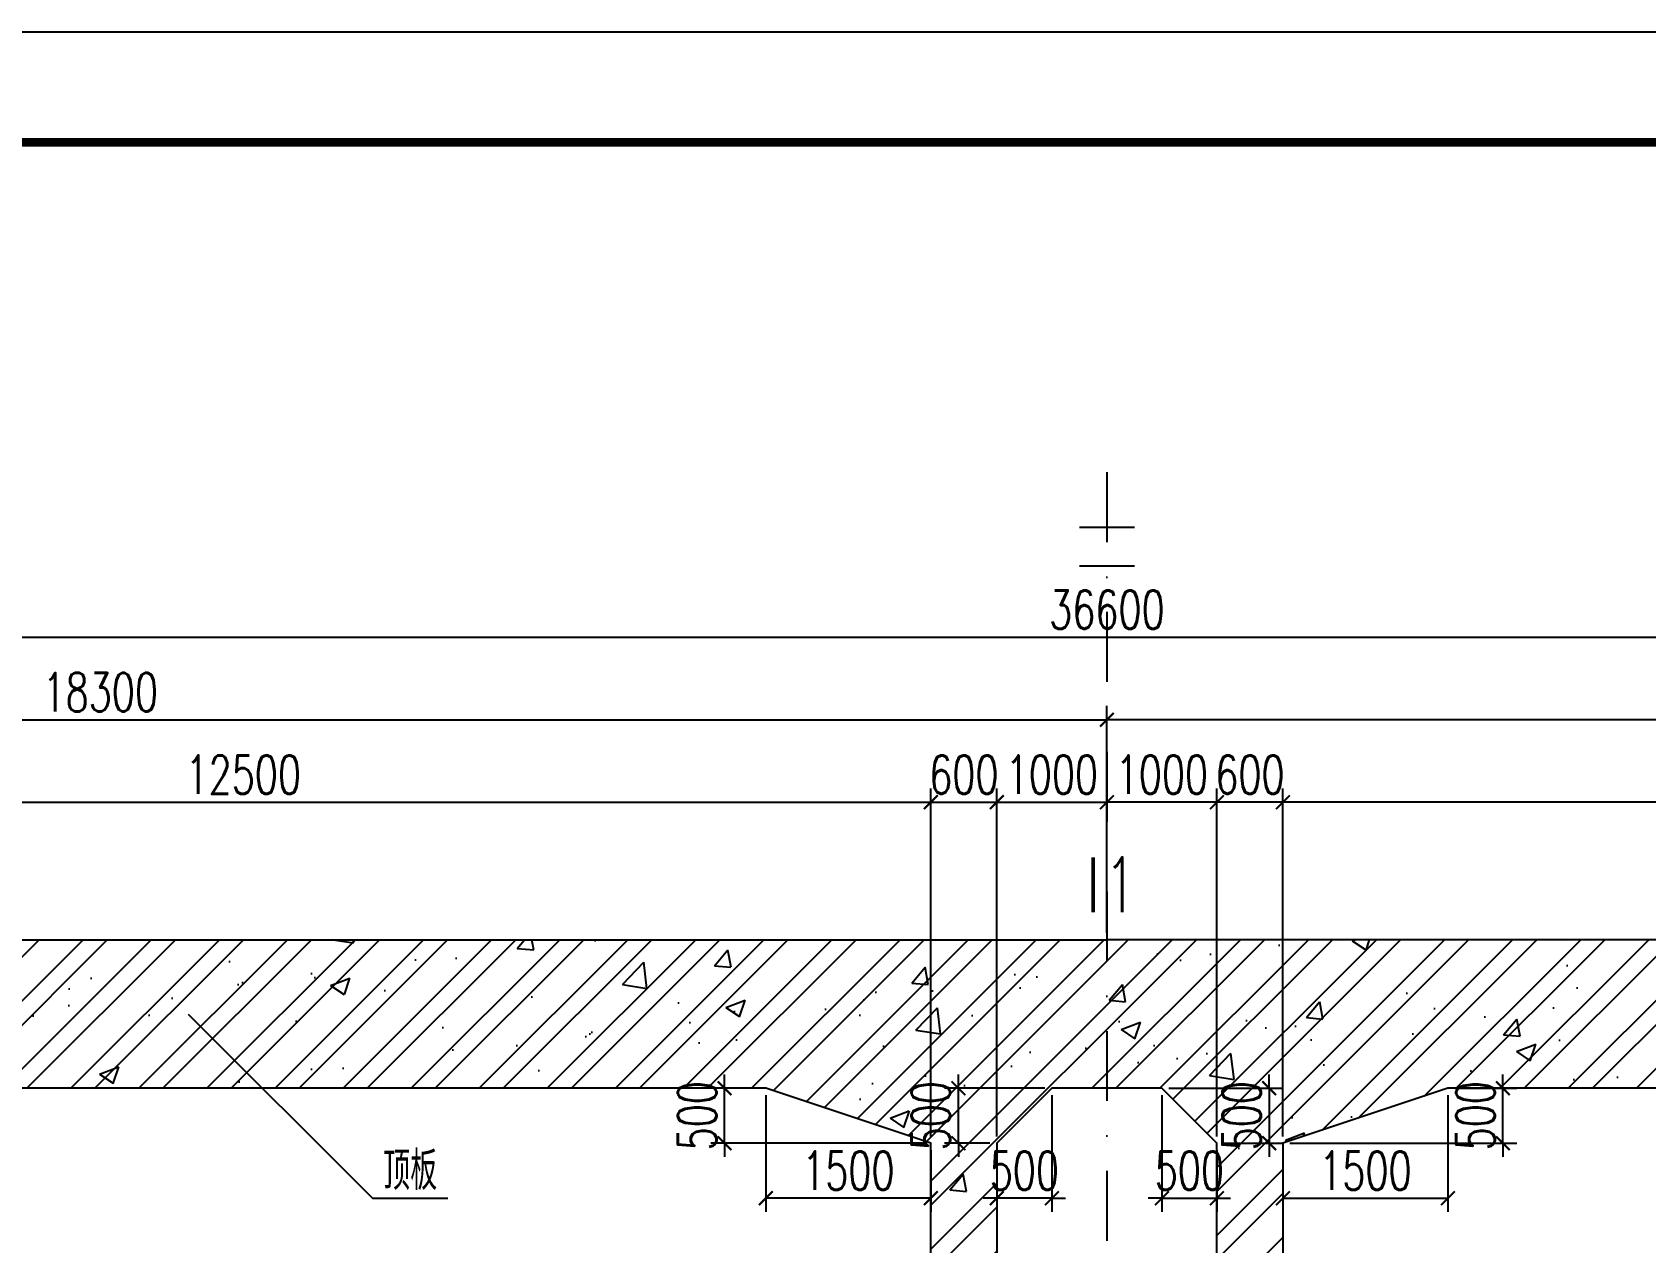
# Model space of a CAD drawing. Extents: x 266020 to 523514, y 704210 to 746210.
# Drawn here: x 403170 to 417836, y 735206 to 746210 of the extents above; entities that cross this region are included whole.
import ezdxf

# ---------------------------------------------------------------- set-up
doc = ezdxf.new("R2010")
doc.units = 0
doc.header["$LTSCALE"] = 50
doc.header["$MEASUREMENT"] = 0
doc.linetypes.add('DASHDOT', pattern=[25.4, 12.7, -6.35, 0, -6.35])
doc.layers.get('0').update_dxf_attribs({"linetype": 'CONTINUOUS'})
doc.layers.get('Defpoints').update_dxf_attribs({"linetype": 'CONTINUOUS'})
for name, color, linetype in [('01 标  注', 1, 'CONTINUOUS'), ('01 轴  线', 1, 'DASHDOT'), ('02 结  构', 5, 'CONTINUOUS'), ('4', 4, 'CONTINUOUS'), ('填充', 8, 'CONTINUOUS')]:
    doc.layers.add(name, color=color, linetype=linetype)
doc.styles.get("Standard").update_dxf_attribs({"font": 'txt1.shx', "width": 0.7, "bigfont": 'hztxt.shx'})
doc.dimstyles.new('1：100', dxfattribs={"dimscale": 100, "dimtxt": 3.5, "dimasz": 1.25, "dimexe": 1.25, "dimexo": 0.625, "dimgap": 0.75, "dimtad": 1, "dimdsep": 46, "dimtxsty": 'Standard', "dimblk": 'ARCHTICK', "dimcen": 2.5, "dimclrt": 256, "dimadec": 0, "dimazin": 0, "dimtfac": 1, "dimtix": 1, "dimtmove": 0, "dimatfit": 3, "dimfxl": 0, "dimarcsym": 0})

# ---------------------------------------------------------------- blocks, each defined once
blk = doc.blocks.new('_ArchTick')
at = {"color": 0, "linetype": 'ByBlock', "const_width": 0.15}
blk.add_lwpolyline([(-0.5, -0.5), (0.5, 0.5)], dxfattribs=at)
blk = doc.blocks.new('*D228')
at = {"layer": '01 标  注', "color": 0, "lineweight": -2}
for p, q in [((409838, 736547), (409838, 735485)), ((411338, 736047), (411338, 735485)), ((411338, 735610), (409838, 735610))]:
    blk.add_line(p, q, dxfattribs=at)
at = {"layer": 'Defpoints', "color": 0}
for p in [(409838, 736610), (411338, 736110), (409838, 735610)]:
    blk.add_point(p, dxfattribs=at)
at = {"layer": '01 标  注', "color": 0, "lineweight": -2, "xscale": 125, "yscale": 125, "zscale": 125, "rotation": 180}
blk.add_blockref('_ArchTick', (409838, 735610), dxfattribs=at)
at = {"layer": '01 标  注', "color": 0, "lineweight": -2, "xscale": 125, "yscale": 125, "zscale": 125}
blk.add_blockref('_ArchTick', (411338, 735610), dxfattribs=at)
at = {"layer": '01 标  注', "insert": (410588, 735860), "char_height": 350, "attachment_point": 5}
blk.add_mtext('1500', dxfattribs=at)
blk = doc.blocks.new('*D229')
at = {"layer": '01 标  注', "color": 0, "lineweight": -2}
for p, q in [((409463, 736610), (409463, 736735)), ((409775, 736610), (409338, 736610)), ((409463, 736110), (409463, 736610)), ((411275, 736110), (409338, 736110)), ((409463, 736110), (409463, 735985))]:
    blk.add_line(p, q, dxfattribs=at)
at = {"layer": 'Defpoints', "color": 0}
for p in [(409463, 736610), (409838, 736610), (411338, 736110)]:
    blk.add_point(p, dxfattribs=at)
at = {"layer": '01 标  注', "color": 0, "lineweight": -2, "xscale": 125, "yscale": 125, "zscale": 125}
for p, rotation in [((409463, 736610), 270), ((409463, 736110), 90)]:
    blk.add_blockref('_ArchTick', p, dxfattribs=dict(at, rotation=rotation))
at = {"layer": '01 标  注', "insert": (409213, 736360), "char_height": 350, "attachment_point": 5, "rotation": 90}
blk.add_mtext('500', dxfattribs=at)
blk = doc.blocks.new('*D233')
at = {"layer": '01 标  注', "color": 0, "lineweight": -2}
for p, q in [((412438, 736547), (412438, 735485)), ((411938, 736047), (411938, 735485)), ((411938, 735610), (411813, 735610)), ((412438, 735610), (411938, 735610)), ((412438, 735610), (412563, 735610))]:
    blk.add_line(p, q, dxfattribs=at)
at = {"layer": 'Defpoints', "color": 0}
for p in [(412438, 736610), (411938, 736110), (411938, 735610)]:
    blk.add_point(p, dxfattribs=at)
at = {"layer": '01 标  注', "color": 0, "lineweight": -2, "xscale": 125, "yscale": 125, "zscale": 125}
blk.add_blockref('_ArchTick', (411938, 735610), dxfattribs=at)
at = {"layer": '01 标  注', "color": 0, "lineweight": -2, "xscale": 125, "yscale": 125, "zscale": 125, "rotation": 180}
blk.add_blockref('_ArchTick', (412438, 735610), dxfattribs=at)
at = {"layer": '01 标  注', "insert": (412188, 735860), "char_height": 350, "attachment_point": 5}
blk.add_mtext('500', dxfattribs=at)
blk = doc.blocks.new('*D237')
at = {"layer": '01 标  注', "color": 0, "lineweight": -2}
for p, q in [((416038, 736547), (416038, 735485)), ((414538, 736047), (414538, 735485)), ((414538, 735610), (416038, 735610))]:
    blk.add_line(p, q, dxfattribs=at)
at = {"layer": 'Defpoints', "color": 0}
for p in [(416038, 736610), (414538, 736110), (416038, 735610)]:
    blk.add_point(p, dxfattribs=at)
at = {"layer": '01 标  注', "color": 0, "lineweight": -2, "xscale": 125, "yscale": 125, "zscale": 125, "rotation": 180}
blk.add_blockref('_ArchTick', (414538, 735610), dxfattribs=at)
at = {"layer": '01 标  注', "color": 0, "lineweight": -2, "xscale": 125, "yscale": 125, "zscale": 125}
blk.add_blockref('_ArchTick', (416038, 735610), dxfattribs=at)
at = {"layer": '01 标  注', "insert": (415288, 735860), "char_height": 350, "attachment_point": 5}
blk.add_mtext('1500', dxfattribs=at)
blk = doc.blocks.new('*D238')
at = {"layer": '01 标  注', "color": 0, "lineweight": -2}
for p, q in [((416538, 736610), (416538, 736735)), ((416100, 736610), (416663, 736610)), ((416538, 736110), (416538, 736610)), ((414600, 736110), (416663, 736110)), ((416538, 736110), (416538, 735985))]:
    blk.add_line(p, q, dxfattribs=at)
at = {"layer": 'Defpoints', "color": 0}
for p in [(416038, 736610), (416538, 736610), (414538, 736110)]:
    blk.add_point(p, dxfattribs=at)
at = {"layer": '01 标  注', "color": 0, "lineweight": -2, "xscale": 125, "yscale": 125, "zscale": 125}
for p, rotation in [((416538, 736610), 270), ((416538, 736110), 90)]:
    blk.add_blockref('_ArchTick', p, dxfattribs=dict(at, rotation=rotation))
at = {"layer": '01 标  注', "insert": (416288, 736360), "char_height": 350, "attachment_point": 5, "rotation": 90}
blk.add_mtext('500', dxfattribs=at)
blk = doc.blocks.new('*D243')
at = {"layer": '01 标  注', "color": 0, "lineweight": -2}
for p, q in [((413438, 736547), (413438, 735485)), ((413938, 736047), (413938, 735485)), ((413438, 735610), (413313, 735610)), ((413438, 735610), (413938, 735610)), ((413938, 735610), (414063, 735610))]:
    blk.add_line(p, q, dxfattribs=at)
at = {"layer": 'Defpoints', "color": 0}
for p in [(413438, 736610), (413938, 736110), (413938, 735610)]:
    blk.add_point(p, dxfattribs=at)
at = {"layer": '01 标  注', "color": 0, "lineweight": -2, "xscale": 125, "yscale": 125, "zscale": 125}
blk.add_blockref('_ArchTick', (413438, 735610), dxfattribs=at)
at = {"layer": '01 标  注', "color": 0, "lineweight": -2, "xscale": 125, "yscale": 125, "zscale": 125, "rotation": 180}
blk.add_blockref('_ArchTick', (413938, 735610), dxfattribs=at)
at = {"layer": '01 标  注', "insert": (413688, 735860), "char_height": 350, "attachment_point": 5}
blk.add_mtext('500', dxfattribs=at)
blk = doc.blocks.new('*D250')
at = {"layer": '01 标  注', "color": 0, "lineweight": -2}
for p, q in [((398838, 736172), (398838, 739335)), ((411338, 736172), (411338, 739335)), ((398838, 739210), (411338, 739210))]:
    blk.add_line(p, q, dxfattribs=at)
at = {"layer": 'Defpoints', "color": 0}
for p in [(411338, 739210), (398838, 736110), (411338, 736110)]:
    blk.add_point(p, dxfattribs=at)
at = {"layer": '01 标  注', "color": 0, "lineweight": -2, "xscale": 125, "yscale": 125, "zscale": 125, "rotation": 180}
blk.add_blockref('_ArchTick', (398838, 739210), dxfattribs=at)
at = {"layer": '01 标  注', "color": 0, "lineweight": -2, "xscale": 125, "yscale": 125, "zscale": 125}
blk.add_blockref('_ArchTick', (411338, 739210), dxfattribs=at)
at = {"layer": '01 标  注', "insert": (405088, 739460), "char_height": 350, "attachment_point": 5}
blk.add_mtext('12500', dxfattribs=at)
blk = doc.blocks.new('*D251')
at = {"layer": '01 标  注', "color": 0, "lineweight": -2}
for p, q in [((411338, 736172), (411338, 739335)), ((411938, 736172), (411938, 739335)), ((411338, 739210), (411938, 739210))]:
    blk.add_line(p, q, dxfattribs=at)
at = {"layer": 'Defpoints', "color": 0}
for p in [(411938, 739210), (411338, 736110), (411938, 736110)]:
    blk.add_point(p, dxfattribs=at)
at = {"layer": '01 标  注', "color": 0, "lineweight": -2, "xscale": 125, "yscale": 125, "zscale": 125, "rotation": 180}
blk.add_blockref('_ArchTick', (411338, 739210), dxfattribs=at)
at = {"layer": '01 标  注', "color": 0, "lineweight": -2, "xscale": 125, "yscale": 125, "zscale": 125}
blk.add_blockref('_ArchTick', (411938, 739210), dxfattribs=at)
at = {"layer": '01 标  注', "insert": (411638, 739460), "char_height": 350, "attachment_point": 5}
blk.add_mtext('600', dxfattribs=at)
blk = doc.blocks.new('*D252')
at = {"layer": '01 标  注', "color": 0, "lineweight": -2}
for p, q in [((411938, 736172), (411938, 739335)), ((412938, 738022), (412938, 739335)), ((411938, 739210), (412938, 739210))]:
    blk.add_line(p, q, dxfattribs=at)
at = {"layer": 'Defpoints', "color": 0}
for p in [(412938, 739210), (412938, 737960), (411938, 736110)]:
    blk.add_point(p, dxfattribs=at)
at = {"layer": '01 标  注', "color": 0, "lineweight": -2, "xscale": 125, "yscale": 125, "zscale": 125, "rotation": 180}
blk.add_blockref('_ArchTick', (411938, 739210), dxfattribs=at)
at = {"layer": '01 标  注', "color": 0, "lineweight": -2, "xscale": 125, "yscale": 125, "zscale": 125}
blk.add_blockref('_ArchTick', (412938, 739210), dxfattribs=at)
at = {"layer": '01 标  注', "insert": (412438, 739460), "char_height": 350, "attachment_point": 5}
blk.add_mtext('1000', dxfattribs=at)
blk = doc.blocks.new('*D253')
at = {"layer": '01 标  注', "color": 0, "lineweight": -2}
for p, q in [((394638, 737422), (394638, 740835)), ((431238, 737869), (431238, 740835)), ((394638, 740710), (431238, 740710))]:
    blk.add_line(p, q, dxfattribs=at)
at = {"layer": 'Defpoints', "color": 0}
for p in [(431238, 740710), (431238, 737806), (394638, 737360)]:
    blk.add_point(p, dxfattribs=at)
at = {"layer": '01 标  注', "color": 0, "lineweight": -2, "xscale": 125, "yscale": 125, "zscale": 125, "rotation": 180}
blk.add_blockref('_ArchTick', (394638, 740710), dxfattribs=at)
at = {"layer": '01 标  注', "color": 0, "lineweight": -2, "xscale": 125, "yscale": 125, "zscale": 125}
blk.add_blockref('_ArchTick', (431238, 740710), dxfattribs=at)
at = {"layer": '01 标  注', "insert": (412938, 740960), "char_height": 350, "attachment_point": 5}
blk.add_mtext('36600', dxfattribs=at)
blk = doc.blocks.new('*D257')
at = {"layer": '01 标  注', "color": 0, "lineweight": -2}
for p, q in [((414538, 736172), (414538, 739335)), ((427038, 736172), (427038, 739335)), ((427038, 739210), (414538, 739210))]:
    blk.add_line(p, q, dxfattribs=at)
at = {"layer": 'Defpoints', "color": 0}
for p in [(414538, 739210), (414538, 736110), (427038, 736110)]:
    blk.add_point(p, dxfattribs=at)
at = {"layer": '01 标  注', "color": 0, "lineweight": -2, "xscale": 125, "yscale": 125, "zscale": 125, "rotation": 180}
blk.add_blockref('_ArchTick', (414538, 739210), dxfattribs=at)
at = {"layer": '01 标  注', "color": 0, "lineweight": -2, "xscale": 125, "yscale": 125, "zscale": 125}
blk.add_blockref('_ArchTick', (427038, 739210), dxfattribs=at)
at = {"layer": '01 标  注', "insert": (420788, 739460), "char_height": 350, "attachment_point": 5}
blk.add_mtext('12500', dxfattribs=at)
blk = doc.blocks.new('*D258')
at = {"layer": '01 标  注', "color": 0, "lineweight": -2}
for p, q in [((413938, 736172), (413938, 739335)), ((414538, 736172), (414538, 739335)), ((414538, 739210), (413938, 739210))]:
    blk.add_line(p, q, dxfattribs=at)
at = {"layer": 'Defpoints', "color": 0}
for p in [(413938, 739210), (413938, 736110), (414538, 736110)]:
    blk.add_point(p, dxfattribs=at)
at = {"layer": '01 标  注', "color": 0, "lineweight": -2, "xscale": 125, "yscale": 125, "zscale": 125, "rotation": 180}
blk.add_blockref('_ArchTick', (413938, 739210), dxfattribs=at)
at = {"layer": '01 标  注', "color": 0, "lineweight": -2, "xscale": 125, "yscale": 125, "zscale": 125}
blk.add_blockref('_ArchTick', (414538, 739210), dxfattribs=at)
at = {"layer": '01 标  注', "insert": (414238, 739460), "char_height": 350, "attachment_point": 5}
blk.add_mtext('600', dxfattribs=at)
blk = doc.blocks.new('*D259')
at = {"layer": '01 标  注', "color": 0, "lineweight": -2}
for p, q in [((412938, 738022), (412938, 740085)), ((431238, 737422), (431238, 740085)), ((431238, 739960), (412938, 739960))]:
    blk.add_line(p, q, dxfattribs=at)
at = {"layer": 'Defpoints', "color": 0}
for p in [(412938, 739960), (412938, 737960), (431238, 737360)]:
    blk.add_point(p, dxfattribs=at)
at = {"layer": '01 标  注', "color": 0, "lineweight": -2, "xscale": 125, "yscale": 125, "zscale": 125, "rotation": 180}
blk.add_blockref('_ArchTick', (412938, 739960), dxfattribs=at)
at = {"layer": '01 标  注', "color": 0, "lineweight": -2, "xscale": 125, "yscale": 125, "zscale": 125}
blk.add_blockref('_ArchTick', (431238, 739960), dxfattribs=at)
at = {"layer": '01 标  注', "insert": (422088, 740210), "char_height": 350, "attachment_point": 5}
blk.add_mtext('18300', dxfattribs=at)
blk = doc.blocks.new('*D260')
at = {"layer": '01 标  注', "color": 0, "lineweight": -2}
for p, q in [((412938, 738022), (412938, 739335)), ((413938, 736172), (413938, 739335)), ((413938, 739210), (412938, 739210))]:
    blk.add_line(p, q, dxfattribs=at)
at = {"layer": 'Defpoints', "color": 0}
for p in [(412938, 739210), (412938, 737960), (413938, 736110)]:
    blk.add_point(p, dxfattribs=at)
at = {"layer": '01 标  注', "color": 0, "lineweight": -2, "xscale": 125, "yscale": 125, "zscale": 125, "rotation": 180}
blk.add_blockref('_ArchTick', (412938, 739210), dxfattribs=at)
at = {"layer": '01 标  注', "color": 0, "lineweight": -2, "xscale": 125, "yscale": 125, "zscale": 125}
blk.add_blockref('_ArchTick', (413938, 739210), dxfattribs=at)
at = {"layer": '01 标  注', "insert": (413438, 739460), "char_height": 350, "attachment_point": 5}
blk.add_mtext('1000', dxfattribs=at)
blk = doc.blocks.new('*D261')
at = {"layer": '01 标  注', "color": 0, "lineweight": -2}
for p, q in [((394638, 737422), (394638, 740085)), ((412938, 738022), (412938, 740085)), ((394638, 739960), (412938, 739960))]:
    blk.add_line(p, q, dxfattribs=at)
at = {"layer": 'Defpoints', "color": 0}
for p in [(412938, 739960), (412938, 737960), (394638, 737360)]:
    blk.add_point(p, dxfattribs=at)
at = {"layer": '01 标  注', "color": 0, "lineweight": -2, "xscale": 125, "yscale": 125, "zscale": 125, "rotation": 180}
blk.add_blockref('_ArchTick', (394638, 739960), dxfattribs=at)
at = {"layer": '01 标  注', "color": 0, "lineweight": -2, "xscale": 125, "yscale": 125, "zscale": 125}
blk.add_blockref('_ArchTick', (412938, 739960), dxfattribs=at)
at = {"layer": '01 标  注', "insert": (403788, 740210), "char_height": 350, "attachment_point": 5}
blk.add_mtext('18300', dxfattribs=at)
blk = doc.blocks.new('*D262')
at = {"layer": '01 标  注', "color": 0, "lineweight": -2, "ltscale": 4}
for p, q in [((414413, 736610), (414413, 736735)), ((413500, 736610), (414538, 736610)), ((414413, 736610), (414413, 736110)), ((414000, 736110), (414538, 736110)), ((414413, 736110), (414413, 735985))]:
    blk.add_line(p, q, dxfattribs=at)
at = {"layer": 'Defpoints', "color": 0, "ltscale": 4}
for p in [(413438, 736610), (413938, 736110), (414413, 736110)]:
    blk.add_point(p, dxfattribs=at)
at = {"layer": '01 标  注', "color": 0, "lineweight": -2, "ltscale": 4, "xscale": 125, "yscale": 125, "zscale": 125}
for p, rotation in [((414413, 736610), 270), ((414413, 736110), 90)]:
    blk.add_blockref('_ArchTick', p, dxfattribs=dict(at, rotation=rotation))
at = {"layer": '01 标  注', "ltscale": 4, "insert": (414163, 736360), "char_height": 350, "attachment_point": 5, "rotation": 90}
blk.add_mtext('500', dxfattribs=at)
blk = doc.blocks.new('*D263')
at = {"layer": '01 标  注', "color": 0, "lineweight": -2, "ltscale": 4}
for p, q in [((411588, 736610), (411588, 736735)), ((412375, 736610), (411463, 736610)), ((411588, 736110), (411588, 736610)), ((411875, 736110), (411463, 736110)), ((411588, 736110), (411588, 735985))]:
    blk.add_line(p, q, dxfattribs=at)
at = {"layer": 'Defpoints', "color": 0, "ltscale": 4}
for p in [(411588, 736610), (412438, 736610), (411938, 736110)]:
    blk.add_point(p, dxfattribs=at)
at = {"layer": '01 标  注', "color": 0, "lineweight": -2, "ltscale": 4, "xscale": 125, "yscale": 125, "zscale": 125}
for p, rotation in [((411588, 736610), 270), ((411588, 736110), 90)]:
    blk.add_blockref('_ArchTick', p, dxfattribs=dict(at, rotation=rotation))
at = {"layer": '01 标  注', "ltscale": 4, "insert": (411338, 736360), "char_height": 350, "attachment_point": 5, "rotation": 90}
blk.add_mtext('500', dxfattribs=at)

msp = doc.modelspace()

# ---------------------------------------------------------------- hatches: boundary and pattern name
at = {"layer": '填充'}
h = msp.add_hatch(dxfattribs=at)
h.set_pattern_fill('AR-CONC', color=256, scale=250, style=0)
h.set_pattern_definition([(50, (38050, -42000), (1793.1505, -156.8803), [187.5, -2062.5]), (355, (38050, -42000), (-346.8783, 1880.4803), [150, -1650]), (100.4514, (38199.4, -42013), (1446.2735, 1723.599), [159.3505, -1752.8553]), (46.1842, (38050, -41500), (2668.1026, -413.7975), [281.25, -3093.75]), (96.6356, (38272.3, -41534.5), (2336.657, 2435.295), [239.026, -2629.2825]), (351.1842, (38050, -41500), (2336.655, 2435.2965), [225, -2475]), (21, (38300, -41625), (1492.2676, -1006.5472), [187.5, -2062.5]), (326, (38300, -41625), (608.2883, 1812.875), [150, -1650]), (71.4514, (38424.4, -41708.9), (2100.5566, 806.3262), [159.3505, -1752.8553]), (37.5, (38050, -42000), (30.39964, 832.23463), [0, -1630, 0, -1675, 0, -1656.25]), (7.5, (38050, -42000), (657.6738, 986.0293), [0, -955, 0, -1592.5, 0, -631.25]), (327.5, (37492.5, -42000), (1334.5561, -56.3872), [0, -625, 0, -1950, 0, -2587.5]), (317.5, (37242.5, -42000), (1457.9654, 250.2625), [0, -812.5, 0, -1295, 0, -1837.5])])
h.paths.add_polyline_path([(412937.835, 737959.674), (395237.835, 737959.674), (394637.835, 737359.674), (394637.835, 728909.674), (395237.835, 728309.674), (411237.835, 728309.674), (411937.835, 729009.674), (411937.835, 729259.674), (411937.835, 729839.674), (411337.835, 729839.674), (411337.835, 729709.674), (398837.835, 729709.674), (398837.835, 736109.674), (400337.835, 736609.674), (409837.835, 736609.674), (411337.835, 736109.674), (411337.835, 730539.674), (411637.835, 730239.674), (411937.835, 730239.674), (411937.835, 736109.674), (412437.835, 736609.674), (412937.835, 736609.674)])
h.paths.add_polyline_path([(398237.835, 736609.674), (398237.835, 729709.674), (396137.835, 729709.674), (395637.835, 730209.674), (395637.835, 736109.674), (396137.835, 736609.674)], flags=17)
h.paths.add_polyline_path([(412937.835, 729009.674), (412812.835, 729009.674), (411937.835, 729009.674), (411237.835, 728309.674), (412937.835, 728309.674)])
h.paths.add_polyline_path([(431237.835, 737359.674), (430637.835, 737959.674), (412937.835, 737959.674), (412937.835, 736609.674), (413437.835, 736609.674), (413937.835, 736109.674), (413937.835, 730239.674), (414237.835, 730239.674), (414537.835, 730539.674), (414537.835, 736109.674), (416037.835, 736609.674), (425537.835, 736609.674), (427037.835, 736109.674), (427037.835, 729709.674), (414537.835, 729709.674), (414537.835, 729839.674), (413937.835, 729839.674), (413937.835, 729009.674), (413687.835, 729009.674), (412937.835, 729009.674), (412937.835, 728309.674), (430637.835, 728309.674), (431237.835, 728909.674)])
h.paths.add_polyline_path([(427637.835, 736609.674), (429737.835, 736609.674), (430237.835, 736109.674), (430237.835, 730209.674), (429737.835, 729709.674), (427637.835, 729709.674)], flags=16)
h.paths.add_polyline_path([(395591.441, 736122.174), (396184.23, 736122.174), (396184.23, 735597.174), (395591.441, 735597.174)], flags=24)
h.paths.add_polyline_path([(396125.335, 736063.279), (396125.335, 736656.069), (396650.335, 736656.069), (396650.335, 736063.279)], flags=24)
h.paths.add_polyline_path([(395591.441, 730972.174), (396184.23, 730972.174), (396184.23, 730447.174), (395591.441, 730447.174)], flags=24)
h.paths.add_polyline_path([(396125.335, 729663.279), (396125.335, 730256.069), (396650.335, 730256.069), (396650.335, 729663.279)], flags=24)
h.paths.add_polyline_path([(411075.335, 736063.279), (411075.335, 736656.069), (411600.335, 736656.069), (411600.335, 736063.279)], flags=25)
h.paths.add_polyline_path([(411075.335, 728838.279), (411075.335, 729431.069), (411600.335, 729431.069), (411600.335, 728838.279)], flags=24)
h.paths.add_polyline_path([(409475.335, 728647.516), (409475.335, 729371.832), (410000.335, 729371.832), (410000.335, 728647.516)], flags=24)
h.paths.add_polyline_path([(410225.335, 728363.279), (410225.335, 728956.069), (410750.335, 728956.069), (410750.335, 728363.279)], flags=24)
h.paths.add_polyline_path([(410225.335, 729063.279), (410225.335, 729656.069), (410750.335, 729656.069), (410750.335, 729063.279)], flags=24)
h.paths.add_polyline_path([(411766.441, 731022.174), (412359.23, 731022.174), (412359.23, 730497.174), (411766.441, 730497.174)], flags=24)
h.paths.add_polyline_path([(408348.932, 730163.227), (409658.669, 730163.227), (409658.669, 729616.121), (408348.932, 729616.121)], flags=25)
h.paths.add_polyline_path([(413900.335, 736063.279), (413900.335, 736656.069), (414425.335, 736656.069), (414425.335, 736063.279)], flags=25)
h.paths.add_polyline_path([(414275.335, 728838.279), (414275.335, 729431.069), (414800.335, 729431.069), (414800.335, 728838.279)], flags=24)
h.paths.add_polyline_path([(414875.335, 728363.279), (414875.335, 728956.069), (415400.335, 728956.069), (415400.335, 728363.279)], flags=24)
h.paths.add_polyline_path([(415625.335, 728647.516), (415625.335, 729371.832), (416150.335, 729371.832), (416150.335, 728647.516)], flags=24)
h.paths.add_polyline_path([(413516.441, 731022.174), (414109.23, 731022.174), (414109.23, 730497.174), (413516.441, 730497.174)], flags=25)
h.paths.add_polyline_path([(414875.335, 729063.279), (414875.335, 729656.069), (415400.335, 729656.069), (415400.335, 729063.279)], flags=24)
h.paths.add_polyline_path([(413050.335, 728363.279), (413050.335, 728956.069), (413575.335, 728956.069), (413575.335, 728363.279)], flags=24)
h.paths.add_polyline_path([(416467.002, 730163.227), (417776.739, 730163.227), (417776.739, 729616.121), (416467.002, 729616.121)], flags=25)
h = msp.add_hatch(dxfattribs=at)
h.set_pattern_fill('STEEL', color=256, scale=3500, style=0)
h.set_pattern_definition([(45, (0, 0), (-309.35922, 309.35922), []), (45, (0, 218.75), (-309.35922, 309.35922), [])])
h.paths.add_polyline_path([(431237.835, 737359.674), (430637.835, 737959.674), (412937.835, 737959.674), (412937.835, 736609.674), (413437.835, 736609.674), (413937.835, 736109.674), (413937.835, 730239.674), (414237.835, 730239.674), (414438.425, 730440.264), (414537.835, 731067.195), (414537.835, 736109.674), (416037.835, 736609.674), (425537.835, 736609.674), (427037.835, 736109.674), (427037.835, 729709.674), (414537.835, 729709.674), (414537.835, 729839.674), (413937.835, 729839.674), (413937.835, 729009.674), (413687.835, 729009.674), (412937.835, 729009.674), (412937.835, 728209.674), (415137.835, 728209.674), (416137.835, 728309.674), (430637.835, 728309.674), (431237.835, 728909.674)])
h.paths.add_polyline_path([(427637.835, 736609.674), (429737.835, 736609.674), (430237.835, 736109.674), (430237.835, 730209.674), (429737.835, 729709.674), (427637.835, 729709.674)], flags=16)
h.paths.add_polyline_path([(412937.835, 737959.674), (395237.835, 737959.674), (394637.835, 737359.674), (394637.835, 728909.674), (395237.835, 728309.674), (409737.835, 728309.674), (410737.835, 728209.674), (411137.835, 728209.674), (411937.835, 729009.674), (411937.835, 729259.674), (411937.835, 729839.674), (411337.835, 729839.674), (411337.835, 729709.674), (398837.835, 729709.674), (398837.835, 736109.674), (400337.835, 736609.674), (409837.835, 736609.674), (411337.835, 736109.674), (411337.835, 730539.674), (411637.835, 730239.674), (411937.835, 730239.674), (411937.835, 736109.674), (412437.835, 736609.674), (412937.835, 736609.674)])
h.paths.add_polyline_path([(398237.835, 736609.674), (398237.835, 729709.674), (396137.835, 729709.674), (395637.835, 730209.674), (395637.835, 736109.674), (396137.835, 736609.674)], flags=16)
h.paths.add_polyline_path([(413900.335, 736063.279), (413900.335, 736656.069), (414425.335, 736656.069), (414425.335, 736063.279)], flags=25)
h.paths.add_polyline_path([(414275.335, 728838.279), (414275.335, 729431.069), (414800.335, 729431.069), (414800.335, 728838.279)], flags=24)
h.paths.add_polyline_path([(414875.335, 728313.279), (414875.335, 728906.069), (415400.335, 728906.069), (415400.335, 728313.279)], flags=24)
h.paths.add_polyline_path([(414875.335, 729063.279), (414875.335, 729656.069), (415400.335, 729656.069), (415400.335, 729063.279)], flags=24)
h.paths.add_polyline_path([(413050.335, 728313.279), (413050.335, 728906.069), (413575.335, 728906.069), (413575.335, 728313.279)], flags=24)
h.paths.add_polyline_path([(416336.5, 728569.805), (416336.5, 729294.121), (416861.5, 729294.121), (416861.5, 728569.805)], flags=24)
h.paths.add_polyline_path([(416336.5, 728569.805), (416336.5, 729294.121), (416861.5, 729294.121), (416861.5, 728569.805)], flags=8)
h.paths.add_polyline_path([(395591.441, 736122.174), (396184.23, 736122.174), (396184.23, 735597.174), (395591.441, 735597.174)], flags=24)
h.paths.add_polyline_path([(396125.335, 736063.279), (396125.335, 736656.069), (396650.335, 736656.069), (396650.335, 736063.279)], flags=24)
h.paths.add_polyline_path([(395591.441, 730972.174), (396184.23, 730972.174), (396184.23, 730447.174), (395591.441, 730447.174)], flags=24)
h.paths.add_polyline_path([(396125.335, 729663.279), (396125.335, 730256.069), (396650.335, 730256.069), (396650.335, 729663.279)], flags=24)
h.paths.add_polyline_path([(411075.335, 736063.279), (411075.335, 736656.069), (411600.335, 736656.069), (411600.335, 736063.279)], flags=25)
h.paths.add_polyline_path([(411075.335, 728838.279), (411075.335, 729431.069), (411600.335, 729431.069), (411600.335, 728838.279)], flags=24)
h.paths.add_polyline_path([(409475.335, 728597.516), (409475.335, 729321.832), (410000.335, 729321.832), (410000.335, 728597.516)], flags=24)
h.paths.add_polyline_path([(410225.335, 728313.279), (410225.335, 728906.069), (410750.335, 728906.069), (410750.335, 728313.279)], flags=24)
h.paths.add_polyline_path([(410225.335, 729063.279), (410225.335, 729656.069), (410750.335, 729656.069), (410750.335, 729063.279)], flags=24)

# ---------------------------------------------------------------- linework, layer by layer
at = {"layer": '01 标  注'}
for p, q in [((412687.835, 741709.674), (413187.835, 741709.674)), ((412687.835, 741359.674), (413187.835, 741359.674)), ((404587.835, 737284.674), (406262.835, 735609.674)), ((406262.835, 735609.674), (406947.586, 735609.674))]:
    msp.add_line(p, q, dxfattribs=at)
msp.add_lwpolyline([(442037.835, 704209.674), (442037.835, 746209.674), (382337.835, 746209.674), (382337.835, 704209.674)], close=True, dxfattribs=at)
at = {"layer": '01 标  注', "const_width": 35}
msp.add_lwpolyline([(412812.835, 738709.674), (412812.835, 738209.674)], dxfattribs=at)
at = {"layer": '01 轴  线'}
msp.add_lwpolyline([(412937.835, 742209.674), (412937.835, 724459.674)], dxfattribs=at)
at = {"layer": '02 结  构'}
for points in [[(409737.835, 728309.674), (395237.835, 728309.674), (394637.835, 728909.674), (394637.835, 737359.674), (395237.835, 737959.674), (412937.835, 737959.674)], [(416137.835, 728309.674), (430637.835, 728309.674), (431237.835, 728909.674), (431237.835, 737359.674), (430637.835, 737959.674), (412937.835, 737959.674)], [(398837.835, 729709.674), (411337.835, 729709.674), (411337.835, 729839.674), (411937.835, 729839.674), (411937.835, 729009.674), (413937.835, 729009.674), (413937.835, 729839.674), (414537.835, 729839.674), (414537.835, 729709.674), (427037.835, 729709.674), (427037.835, 736109.674), (425537.835, 736609.674), (416037.835, 736609.674), (414537.835, 736109.674), (414537.835, 730239.674), (413937.835, 730239.674), (413937.835, 736109.674), (413437.835, 736609.674), (412937.835, 736609.674)], [(412937.835, 736609.674), (412437.835, 736609.674), (411937.835, 736109.674), (411937.835, 730239.674), (411337.835, 730239.674), (411337.835, 736109.674), (409837.835, 736609.674), (400337.835, 736609.674)]]:
    msp.add_lwpolyline(points, dxfattribs=at)
at = {"layer": '4', "color": 7, "const_width": 80}
msp.add_lwpolyline([(441037.835, 705209.674), (441037.835, 745209.674), (384837.835, 745209.674), (384837.835, 705209.674)], close=True, dxfattribs=at)

# ---------------------------------------------------------------- texts
at = {"layer": '01 标  注', "attachment_point": 5}
for s, insert, char_height in [('1', (413062.835, 738459.674), 500), ('顶板', (406605.211, 735859.674), 350)]:
    msp.add_mtext(s, dxfattribs=dict(at, insert=insert, char_height=char_height))

# ---------------------------------------------------------------- dimensions: what is measured, and where the dimension line sits
at = {"layer": '01 标  注'}
for base, p1, p2, picture, middle in [((431237.835, 740709.674), (394637.835, 737359.674), (431237.835, 737806.092), '*D253', (412937.835, 740959.674)), ((412937.835, 739959.674), (394637.835, 737359.674), (412937.835, 737959.674), '*D261', (403787.835, 740209.674)), ((411337.835, 739209.674), (398837.835, 736109.674), (411337.835, 736109.674), '*D250', (405087.835, 739459.674)), ((411937.835, 739209.674), (411337.835, 736109.674), (411937.835, 736109.674), '*D251', (411637.835, 739459.674)), ((412937.835, 739209.674), (411937.835, 736109.674), (412937.835, 737959.674), '*D252', (412437.835, 739459.674)), ((413937.835, 735609.674), (413437.835, 736609.674), (413937.835, 736109.674), '*D243', (413687.835, 735859.674)), ((416037.835, 735609.674), (414537.835, 736109.674), (416037.835, 736609.674), '*D237', (415287.835, 735859.674))]:
    dim = msp.add_linear_dim(base=base, p1=p1, p2=p2, dimstyle='1：100', dxfattribs=at)
    dim.commit()
    dim.dimension.update_dxf_attribs({"geometry": picture, "text_midpoint": middle})
for base, p1, p2, angle, picture, middle in [((412937.835, 739959.674), (431237.835, 737359.674), (412937.835, 737959.674), 180, '*D259', (422087.835, 740209.674)), ((412937.835, 739209.674), (413937.835, 736109.674), (412937.835, 737959.674), 180, '*D260', (413437.835, 739459.674)), ((413937.835, 739209.674), (414537.835, 736109.674), (413937.835, 736109.674), 180, '*D258', (414237.835, 739459.674)), ((414537.835, 739209.674), (427037.835, 736109.674), (414537.835, 736109.674), 180, '*D257', (420787.835, 739459.674)), ((409462.835, 736609.674), (411337.835, 736109.674), (409837.835, 736609.674), 90, '*D229', (409212.835, 736359.674)), ((416537.835, 736609.674), (414537.835, 736109.674), (416037.835, 736609.674), 90, '*D238', (416287.835, 736359.674)), ((409837.835, 735609.674), (411337.835, 736109.674), (409837.835, 736609.674), 180, '*D228', (410587.835, 735859.674)), ((411937.835, 735609.674), (412437.835, 736609.674), (411937.835, 736109.674), 180, '*D233', (412187.835, 735859.674))]:
    dim = msp.add_linear_dim(base=base, p1=p1, p2=p2, angle=angle, dimstyle='1：100', dxfattribs=at)
    dim.commit()
    dim.dimension.update_dxf_attribs({"geometry": picture, "text_midpoint": middle})
at = {"layer": '01 标  注', "ltscale": 4}
for base, p1, p2, picture, middle in [((411587.835, 736609.674), (411937.835, 736109.674), (412437.835, 736609.674), '*D263', (411337.835, 736359.674)), ((414412.835, 736109.674), (413437.835, 736609.674), (413937.835, 736109.674), '*D262', (414162.835, 736359.674))]:
    dim = msp.add_linear_dim(base=base, p1=p1, p2=p2, angle=90, dimstyle='1：100', dxfattribs=at)
    dim.commit()
    dim.dimension.update_dxf_attribs({"geometry": picture, "text_midpoint": middle})

doc.saveas('drawing.dxf')
